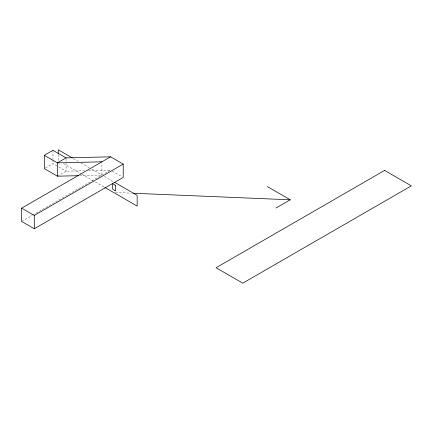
<?xml version="1.0" encoding="UTF-8"?>
<svg xmlns="http://www.w3.org/2000/svg" width="433" height="433" viewBox="0 0 433 433"><rect width="100%" height="100%" fill="white"/><g stroke="black" fill="none" stroke-linecap="round" stroke-linejoin="round"><path stroke-width="0.32" stroke-dasharray="2.17 1.62" d="M45.47 167.955L52.972 163.625L58.103 166.586M57.427 176.188L66.081 171.192L84.283 170.754M21.65 221.469L32.123 215.423M32.702 215.087L110.577 170.126L88.332 170.662M79.677 175.657L101.923 175.121L101.923 163.138M115.497 192.506L131.015 193.156M112.304 171.116L122.063 176.756M73.469 158.597L78.146 161.298M81.068 162.981L89.247 167.706M91.585 169.054L102.101 175.127M104.434 176.475L113.782 181.871M63.51 163.577L81.518 173.974M82.102 174.31L93.138 180.68M95.46 182.022L104.174 187.056M58.672 166.916L66.081 171.192L66.081 157.883M58.282 154.521L58.282 160.556M52.972 150.311L52.972 158.965M52.972 159.631L52.972 163.625"/><path stroke-width="0.65" d="M78.33 175.69L57.427 176.188L44.318 168.621L44.318 155.306L52.972 150.311L66.081 157.883L110.577 156.811L123.21 164.107L123.21 177.416L34.283 228.759L21.65 221.469L21.65 208.154L110.577 156.811M66.081 157.883L57.427 162.878L44.318 155.306M21.65 208.154L34.283 215.445L123.21 164.107M276.021 208.04L290.267 199.813L267.21 186.504M101.923 161.807L57.427 162.878L57.427 176.188M133.039 193.242L290.267 199.813M72.306 157.921L58.282 149.829L58.282 153.85M114.366 182.206L137.153 195.364L137.153 206.092L104.759 187.392M34.283 215.445L34.283 228.759M384.623 170.413L216.04 267.74L242.767 283.171L411.35 185.844L384.623 170.413M115.589 185.438L112.661 183.744L112.661 189.216L115.589 190.904L115.589 185.438"/></g></svg>
